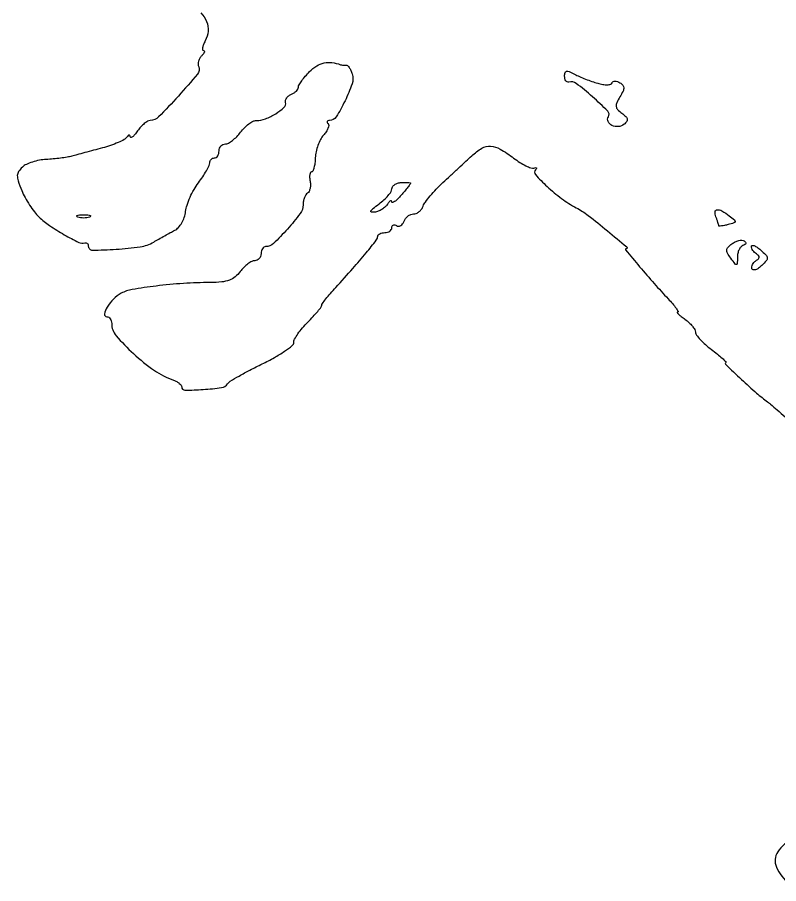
# Model space of a CAD drawing. Extents: x 1 to 394, y 0 to 447.
# Drawn here: x 0.8 to 163.8, y 50.6 to 236.1 of the extents above; entities that cross this region are included whole.
import ezdxf

# ---------------------------------------------------------------- set-up
doc = ezdxf.new("R2010")
doc.units = 0

msp = doc.modelspace()

# ---------------------------------------------------------------- linework, layer by layer
for points in [[(40.071066, 237.026629, -0.107525), (41.338663, 235.188214, -0.120103), (41.648533, 233.142935, -0.101016), (41.020215, 231.037773, 0.0267), (40.653957, 230.255755, 0.053038), (40.465951, 229.598596, 0.091767), (40.470492, 229.159962, 0.358646), (40.664816, 229, -0.277827), (40.836964, 228.896345, -0.207594), (40.854495, 228.670455, -0.082446), (40.65907, 228.309686, -0.031119), (40.278145, 227.878145, 0.069395), (39.884569, 227.357, 0.060166), (39.625222, 226.722599, 0.062859), (39.532558, 226.075977, 0.096092), (39.630798, 225.519741, -0.271508), (39.371659, 223.952118, -0.010071), (35.291154, 219.244878, -0.011519), (31.049327, 214.75841, -0.200208), (29.231191, 214, 0.135859), (28.696528, 213.85199, 0.038326), (27.984475, 213.347139, 0.035609), (27.23482, 212.628108, 0.031021), (26.556704, 211.777494, -0.019629), (25.956443, 210.988326, -0.052422), (25.452784, 210.493522, -0.161198), (25.140686, 210.378843, -0.419126), (24.984687, 210.527494, 0.106246), (24.919494, 210.809168, 0.331637), (24.758058, 210.895527, 0.16826), (24.519397, 210.770477, 0.039938), (24.234687, 210.414726, -0.121956), (23.688775, 209.923235, -0.019784), (22.393939, 209.296622, -0.020815), (20.776771, 208.670267, -0.01698), (19, 208.132416, 0.000404), (17.130471, 207.633488, 0.000387), (15.234375, 207.124257, 0.000383), (13.561729, 206.672276, 0.001392), (12.5, 206.38133, -0.025715), (11.490729, 206.156878, -0.009557), (10.052155, 205.941963, -0.009441), (8.471457, 205.766895, -0.011258), (6.97542, 205.66364, 0.035026), (5.510099, 205.492276, 0.031097), (4.022062, 205.114514, 0.032425), (2.724057, 204.60266, 0.077886), (1.870847, 204.024067, 0.058867), (1.070381, 203.077256, 0.14004), (0.795236, 202.206232, 0.08899), (0.966326, 201.072773, 0.015237), (1.73232, 199.024067, 0.02784), (2.448501, 197.518215, 0.019538), (3.411826, 195.906301, 0.01978), (4.458994, 194.431085, 0.038465), (5.425605, 193.359085, 0.040539), (7.713521, 191.512251, 0.020686), (10.850826, 189.559605, 0.014478), (13.95607, 187.917618, 0.183265), (15.25, 187.794397, -0.116672), (15.535705, 187.804478, -0.133535), (15.779687, 187.68283, -0.122418), (15.942869, 187.443872, -0.089116), (16, 187.125875, 0.414814), (16.860591, 186.267046, 0.014939), (21.980434, 186.430556, 0.02196), (27.119933, 186.975912, 0.095087), (30, 187.99221, -0.003008), (31.103147, 188.627968, -0.002108), (32.353125, 189.331408, -0.002126), (33.556211, 189.995108, -0.004437), (34.5, 190.499721, 0.086533), (35.314651, 191.125162, 0.054521), (36.027427, 192.093636, 0.051137), (36.558308, 193.271824, 0.052461), (36.83332, 194.523171, -0.051886), (37.132345, 195.891262, -0.025257), (37.778627, 197.560644, -0.024738), (38.63356, 199.246453, -0.032648), (39.58332, 200.683278, 0.014832), (40.508633, 201.980254, 0.01825), (41.2901, 203.244818, 0.016877), (41.863985, 204.338365, 0.112859), (42, 204.933278, -0.092633), (42.076095, 205.340487, -0.096207), (42.29375, 205.68665, -0.099299), (42.618453, 205.918323, -0.105836), (43, 206, 0.148195), (43.381354, 206.115568, 0.098894), (43.70625, 206.440625, 0.082425), (43.925306, 206.926543, 0.064853), (44, 207.5, -0.089468), (44.103301, 208.072689, -0.095171), (44.399479, 208.559375, -0.099837), (44.84111, 208.884988, -0.109511), (45.359927, 209, 0.127034), (46.010056, 209.167886, 0.038056), (46.871869, 209.734375, 0.035444), (47.778548, 210.543235, 0.031855), (48.597276, 211.5, -0.035001), (49.427334, 212.457754, -0.037142), (50.367546, 213.269955, -0.039986), (51.276633, 213.837757, -0.117696), (51.987349, 214.014742, 0.088035), (53.935934, 214.38013, 0.047607), (56.133389, 215.458258, 0.046883), (57.897381, 216.785272, 0.267524), (58.240725, 217.859579, -0.122759), (58.256163, 218.360211, -0.084795), (58.500961, 218.874434, -0.076534), (58.933385, 219.32373, -0.07146), (59.490725, 219.634814, 0.050409), (60.068022, 219.925989, 0.055127), (60.55665, 220.319523, 0.062267), (60.890158, 220.750786, 0.134271), (61, 221.152443, -0.134717), (61.138092, 221.65567, -0.021682), (61.700066, 222.515301, -0.022619), (62.470716, 223.49287, -0.018147), (63.383204, 224.474113, -0.056751), (64.914364, 225.692219, -0.084705), (66.493359, 226.340591, -0.08654), (68.172605, 226.421213, -0.061844), (70, 225.95809, 0.048542), (70.240777, 225.890225, 0.024123), (70.555536, 225.849238, 0.023689), (70.888632, 225.837948, 0.031996), (71.18906, 225.861265, -0.225382), (71.496874, 225.765397, -0.053591), (71.859919, 225.350158, -0.044816), (72.214715, 224.733049, -0.03123), (72.505219, 223.983556, -0.161006), (72.479722, 221.848485, -0.030383), (70.969817, 218.195641, -0.027568), (69.071256, 214.784132, -0.257431), (67.649192, 214, 0.074317), (67.321873, 213.951079, 0.21198), (67.151758, 213.803526, 0.226618), (67.153314, 213.586831, 0.08332), (67.335515, 213.331152, -0.224705), (67.473869, 212.944136, -0.068948), (67.324664, 212.324819, -0.05382), (66.940358, 211.589562, -0.036616), (66.359342, 210.844574, 0.062849), (65.720872, 209.931125, 0.034118), (65.166067, 208.67628, 0.033389), (64.768867, 207.30185, 0.04478), (64.60716, 206.015703, -0.021643), (64.515964, 204.861546, -0.034334), (64.328032, 203.888414, -0.037719), (64.082761, 203.18344, -0.297674), (63.807418, 203.00228, 0.282588), (63.570424, 202.855636, 0.077642), (63.430234, 202.419347, 0.054391), (63.399982, 201.779651, 0.03222), (63.49595, 201.021028, -0.047659), (63.572188, 200.221004, -0.05361), (63.489419, 199.452991, -0.061025), (63.270683, 198.827426, -0.140654), (62.938533, 198.462011, 0.115213), (62.578402, 198.103612, 0.049449), (62.275694, 197.491982, 0.045381), (62.069486, 196.747071, 0.04487), (62, 195.974316, -0.162588), (61.367256, 194.079902, -0.021358), (58.638081, 190.755717, -0.020205), (55.641698, 187.668893, -0.192284), (53.966667, 187, 0.152967), (53.598004, 186.884511, 0.098107), (53.283958, 186.559375, 0.080782), (53.072077, 186.073536, 0.06259), (53, 185.5, -0.089468), (52.896699, 184.927311, -0.095171), (52.600521, 184.440625, -0.099837), (52.15889, 184.115012, -0.109511), (51.640073, 184, 0.121387), (50.997723, 183.841722, 0.039791), (50.16751, 183.318063, 0.036925), (49.304252, 182.56689, 0.034208), (48.53678, 181.678511, -0.060082), (47.435876, 180.529779, -0.083538), (46.201596, 179.823166, -0.064188), (44.565585, 179.448624, -0.022352), (42.146708, 179.322338, 0.014489), (36.362022, 179.11145, 0.013743), (30.49586, 178.564912, 0.011877), (25.406586, 177.826244, 0.081054), (23.014965, 177.008009, 0.075766), (21.390445, 175.791802, 0.057529), (20.020912, 174.034379, 0.094018), (19.475042, 172.58224, 0.465562), (19.964816, 172, -0.138322), (20.359571, 171.888663, -0.100118), (20.695915, 171.575722, -0.085822), (20.922377, 171.107662, -0.069965), (21, 170.555651, 0.177921), (21.960357, 167.942251, 0.031037), (25.662975, 164.095944, 0.034254), (30.145518, 160.516121, 0.064725), (34.25, 158.39935, -0.037252), (34.919772, 158.099167, -0.046585), (35.485938, 157.720974, -0.053735), (35.878406, 157.325361, -0.170123), (36, 156.978334, 0.41431), (36.688518, 156.290042, 0.016397), (40.608624, 156.419921, 0.018323), (44.542878, 156.82481, 0.213923), (45.819631, 157.626492, -0.107717), (46.385202, 158.17225, -0.007601), (48.282954, 159.304056, -0.01046), (50.614915, 160.582983, -0.007685), (53.25, 161.906137, 0.015034), (55.836128, 163.252651, 0.022029), (58.017188, 164.60239, 0.018554), (59.669395, 165.820544, 0.228448), (60, 166.50637, -0.127433), (60.18177, 167.207984, -0.024467), (60.88125, 168.333842, -0.024631), (61.851496, 169.599333, -0.020514), (63, 170.846154, 0.009369), (64.149348, 172.039401, 0.013432), (65.11875, 173.142316, 0.009237), (65.876301, 174.087347, 0.165808), (66, 174.450112, -0.158372), (66.11987, 174.819063, -0.008339), (66.875401, 175.823403, -0.012467), (67.838361, 176.998361, -0.008693), (68.980088, 178.277035, 0.005078), (72.651365, 182.329323, 0.0097), (75.503075, 185.670327, 0.006101), (77.676351, 188.38577, 0.161752), (77.984027, 189.25, -0.188785), (78.103295, 189.536501, -0.086143), (78.435933, 189.779687, -0.067037), (78.924781, 189.944703, -0.047956), (79.5, 190, 0.06887), (80.073318, 190.079345, 0.085131), (80.559375, 190.311086, 0.099915), (80.884374, 190.655173, 0.140337), (81, 191.059017, -0.110022), (81.078957, 191.413498, -0.182842), (81.295825, 191.624118, -0.160356), (81.622228, 191.653933, -0.081847), (82.007063, 191.495635, 0.148943), (82.437686, 191.382065, 0.123594), (82.894529, 191.515309, 0.099723), (83.309425, 191.885502, 0.069381), (83.614052, 192.436618, -0.072863), (83.949836, 193.034287, -0.064045), (84.456166, 193.540757, -0.066865), (85.049013, 193.883425, -0.097951), (85.638374, 194, 0.105024), (86.231451, 194.125964, 0.066643), (86.83528, 194.497548, 0.062564), (87.357901, 195.046214, 0.067532), (87.712734, 195.693781, -0.068001), (88.186016, 196.555603, -0.015537), (89.220063, 197.863306, -0.015793), (90.517527, 199.308108, -0.014795), (91.931349, 200.700897, -0.000065), (93.4889, 202.146639, -0.000047), (95.220261, 203.752994, -0.000048), (96.861988, 205.275608, -0.000105), (98.116347, 206.438248, -0.054748), (100.293591, 208.052112, -0.146716), (102.150156, 208.500805, -0.119197), (104.193014, 207.887857, -0.030341), (107.088902, 205.951263, 0.021213), (108.403377, 205.037082, 0.027307), (109.686977, 204.317975, 0.027155), (110.790215, 203.849239, 0.16223), (111.406357, 203.833333, -0.037775), (111.786341, 203.918438, -0.244279), (111.966013, 203.856021, -0.343053), (111.98118, 203.699047, -0.05525), (111.775815, 203.442482, 0.3995), (111.749944, 202.417988, 0.021582), (114.23774, 199.893414, 0.02833), (117.359889, 197.301152, 0.036959), (120.5, 195.321922, -0.041394), (123.043137, 193.687317, -0.008882), (127.150517, 190.421401, -0.003993), (131.301254, 186.942879, -0.668118), (131.166706, 186.526743, 0.608004), (131.069023, 186.294511, 0.00141), (134.067779, 182.714161, 0.006188), (137.190372, 179.099015, 0.0078), (140.173077, 175.835042, -0.011342), (141.153614, 174.746658, -0.022456), (141.871297, 173.832794, -0.027012), (142.296695, 173.164436, -0.573757), (142.200571, 173, 0.587522), (142.13163, 172.876289, 0.059538), (142.397489, 172.542718, 0.029193), (142.968109, 172.041664, 0.012799), (143.777494, 171.443296, -0.032465), (144.630077, 170.759581, -0.036074), (145.355225, 169.993343, -0.038838), (145.867142, 169.257932, -0.127534), (146.027529, 168.693296, 0.155658), (146.238338, 168.081641, 0.026147), (147.040108, 167.116156, 0.026451), (148.139419, 166.044628, 0.020752), (149.435951, 165, -0.010213), (150.709256, 164.017604, -0.017278), (151.729052, 163.137298, -0.011563), (152.494038, 162.39582, -0.408323), (152.494616, 162.169527, 0.418007), (152.502324, 161.765951, 0.00192), (155.888141, 158.573626, 0.008005), (159.12655, 155.63949, 0.023453), (161.480343, 153.762257, -0.020598), (162.101581, 153.272573, -0.002093), (163.522351, 152.044185, -0.002615), (165.20221, 150.563921, -0.002082)], [(167.01506, 60.154728, 0.15644), (163.63693, 57.438608, 0.25533), (163.364894, 54.178847, 0.114135), (166.031805, 50.626692, -0.012134)]]:
    msp.add_lwpolyline(points, format="xyb")
for points in [[(125.084563, 221.975748, 0.030036), (126.184477, 221.730656, 0.046077), (127.157773, 221.665246, 0.057477), (127.886268, 221.767767, 0.250966), (128.195176, 222.053483, -0.181395), (128.418004, 222.322648, -0.123366), (128.80472, 222.431727, -0.089883), (129.306059, 222.356034, -0.056767), (129.84217, 222.101973, -0.072629), (130.474294, 221.568503, -0.183218), (130.68434, 221.014533, -0.116043), (130.512612, 220.284565, -0.021683), (129.84217, 219.073115, 0.02799), (129.16669, 217.815393, 0.139887), (129.04129, 217.032991, 0.162939), (129.356069, 216.367957, 0.041787), (130.26109, 215.570744, -0.030406), (131.119227, 214.848799, -0.155536), (131.415197, 214.30958, -0.210151), (131.299611, 213.794828, -0.060804), (130.727551, 213.188851, -0.155168), (129.50587, 212.69402, -0.131572), (128.131421, 212.950775, -0.174872), (127.311236, 213.782793, -0.251502), (127.372794, 214.794176, 0.347587), (127.231, 216.016659, 0.015916), (123.960184, 219.091028, 0.017471), (120.48915, 221.942285, 0.233873), (118.916727, 222.25, -0.175068), (118.568292, 222.27807, -0.131802), (118.269289, 222.524398, -0.096014), (118.067663, 222.966179, -0.059248), (118, 223.535184, -0.067631), (118.099698, 224.268888, -0.287627), (118.411939, 224.554305, -0.150269), (118.990471, 224.485783, -0.018802), (120.139387, 223.925403, 0.019181), (121.15929, 223.428905, 0.009785), (122.474529, 222.880393, 0.009707), (123.854252, 222.36715, 0.014355)], [(85, 200.590861, -0.16144), (84.938835, 200.406361, -0.004291), (84.4125, 199.712298, -0.00856), (83.766421, 198.904328, -0.005704), (83, 198, -0.018589), (82.230101, 197.176254, -0.043489), (81.583002, 196.636633, -0.100254), (81.16301, 196.454933, -0.471488), (80.984687, 196.59699, 0.212322), (80.891827, 196.796623, 0.319459), (80.708111, 196.814788, 0.095071), (80.414886, 196.563037, 0.026899), (80.064655, 196.070374, -0.069684), (79.584427, 195.504096, -0.043926), (78.888144, 194.985141, -0.043354), (78.096967, 194.587171, -0.06001), (77.329968, 194.383525, -0.073668), (76.653198, 194.388549, -0.513411), (76.527578, 194.637285, -0.104434), (76.95186, 195.152316, -0.010001), (78.25, 196.146557, 0.026215), (79.302695, 197.008354, 0.031548), (80.192188, 197.926976, 0.03308), (80.824586, 198.776214, 0.144479), (81, 199.370602, -0.157222), (81.151873, 199.841652, -0.088162), (81.5875, 200.265033, -0.07273), (82.235116, 200.577924, -0.057483), (83, 200.725047, -0.01331), (83.766835, 200.762319, -0.022239), (84.4125, 200.747775, -0.018315), (84.908491, 200.696196, -0.373708)], [(153.273296, 193.59092, -0.011918), (154.353354, 192.730118, -0.25711), (154.495707, 192.363902, -0.288926), (154.256337, 192.076877, -0.014344), (153.023296, 191.716343, -0.014136), (152.247325, 191.536693, -0.024631), (151.594343, 191.438013, -0.023083), (151.101591, 191.411093, -0.416682), (151, 191.511832, 0.070775), (150.97114, 191.714695, 0.006405), (150.821697, 192.205726, 0.008211), (150.625472, 192.788722, 0.006329), (150.393011, 193.418213, -0.103998), (150.22455, 194.46772, -0.382928), (150.657957, 194.90627, -0.149292), (151.680132, 194.65991, -0.029051)], [(16.25, 193.337719, -0.057986), (15.679992, 193.181385, -0.037979), (15, 193.12966, -0.037979), (14.320008, 193.181385, -0.057986), (13.75, 193.337719, -0.174857), (13.540618, 193.525001, -0.447206), (13.601562, 193.693942, -0.078554), (14.10856, 193.810911, -0.017491), (15, 193.842105, -0.017491), (15.89144, 193.810911, -0.078554), (16.398438, 193.693942, -0.447206), (16.459382, 193.525001, -0.174857)], [(156.200746, 187.233582, 0.135114), (155.741083, 186.925578, 0.066431), (155.352719, 186.331741, 0.058527), (155.089221, 185.561429, 0.053218), (155, 184.725537, -0.007389), (154.979693, 183.351433, -0.364681), (154.810817, 183.162325, -0.271654), (154.54154, 183.272395, -0.005221), (153.605053, 184.525444, -0.027953), (152.893488, 185.622306, -0.150231), (152.739029, 186.308647, -0.175887), (153.008021, 186.902858, -0.041556), (153.844025, 187.627898, -0.048071), (154.540349, 188.040863, -0.053037), (155.280501, 188.297083, -0.059927), (155.952987, 188.369707, -0.136192), (156.439717, 188.22824, -0.089376), (156.735266, 187.96276, -0.227942), (156.794459, 187.688333, -0.191126), (156.615616, 187.434337, -0.064556)], [(160.218915, 182.949264, -0.038701), (159.533074, 182.382701, -0.073852), (158.89569, 182.062414, -0.124225), (158.409744, 182.02784, -0.263026), (158.128115, 182.260543, -0.126199), (158.078763, 182.688668, -0.081052), (158.226387, 183.169204, -0.072432), (158.543071, 183.627741, -0.067149), (158.984878, 183.990654, 0.048169), (159.497856, 184.380491, 0.187256), (159.669822, 184.732463, 0.214759), (159.548888, 185.075596, 0.063908), (159.106763, 185.434017, -0.054847), (158.683409, 185.764732, -0.04937), (158.325112, 186.190643, -0.052453), (158.080522, 186.642734, -0.098091), (158, 187.04923, -0.366802), (158.172471, 187.252699, -0.13342), (158.578369, 187.211672, -0.059713), (159.212336, 186.877345, -0.025886), (159.968915, 186.294588, -0.019919), (161.119002, 185.227606, -0.178985), (161.400177, 184.612592, -0.197026), (161.199174, 183.994635, -0.024866)]]:
    msp.add_lwpolyline(points, format="xyb", close=True)

doc.saveas('drawing.dxf')
